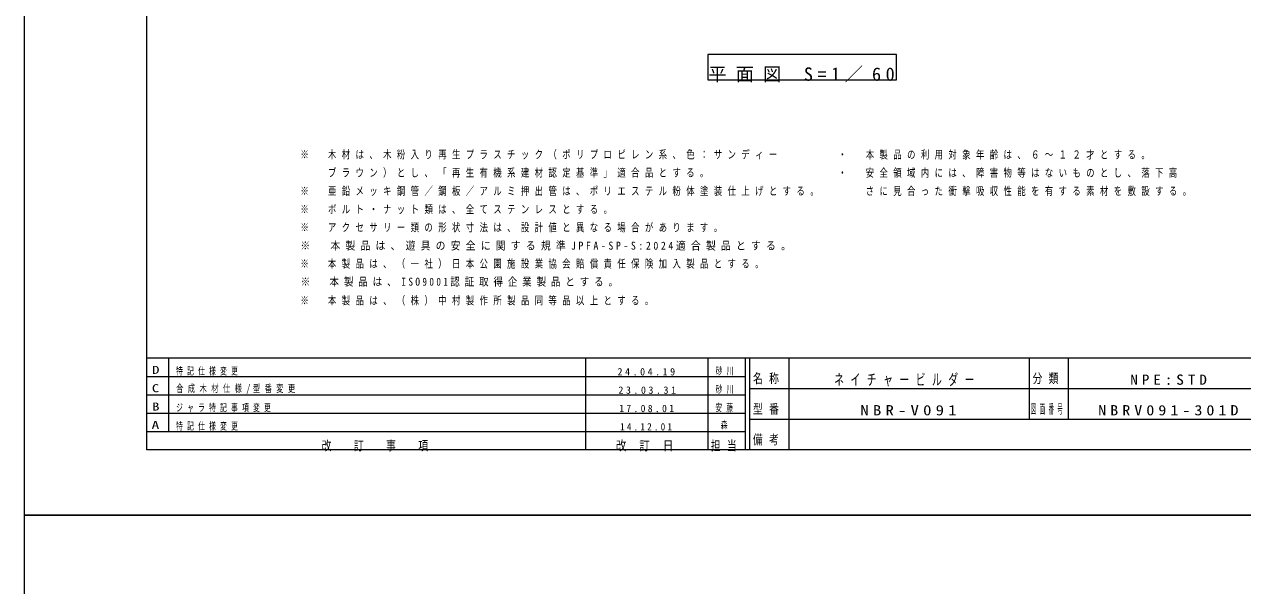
# Model space of a CAD drawing. Units: millimetres on the paper. Extents: x 0 to 420, y -594 to 297.
# Drawn here: x 0 to 278.9, y -16.1 to 112.3 of the extents above; entities that cross this region are included whole.
import ezdxf
from ezdxf.enums import TextEntityAlignment as Align

# ---------------------------------------------------------------- set-up
doc = ezdxf.new("R2010")
doc.units = ezdxf.units.MM
for name, color, linetype, lineweight in [('0_2', 7, 'Continuous', 13), ('FMT', 7, 'Continuous', 13), ('FMT-TXT', 7, 'Continuous', 13), ('TEXT', 7, 'Continuous', 13)]:
    doc.layers.add(name, color=color, linetype=linetype, lineweight=lineweight)
doc.styles.add('ＭＳ ゴシック', font='')
doc.styles.get('ＭＳ ゴシック').set_extended_font_data('MS Gothic')

msp = doc.modelspace()

# ---------------------------------------------------------------- linework, layer by layer
at = {"layer": '0_2'}
for p, q in [((156.457, 105.461), (156.457, 99.63)), ((199.654, 105.461), (156.457, 105.461)), ((199.654, 99.63), (199.654, 105.461)), ((156.457, 99.63), (199.654, 99.63))]:
    msp.add_line(p, q, dxfattribs=at)
for points in [[(0, 297), (420, 297), (420, 0), (0, 0)], [(0, 0), (420, 0), (420, -297), (0, -297)]]:
    msp.add_lwpolyline(points, close=True, dxfattribs=at)
at = {"layer": 'FMT'}
for p, q in [((28, 15), (28, 272)), ((28, 36), (403, 36)), ((33, 36), (33, 19.2)), ((128.5, 36), (128.5, 15)), ((156.5, 36), (156.5, 15)), ((165, 36), (165, 15)), ((166, 36), (166, 15)), ((175, 36), (175, 15)), ((230, 36), (230, 22)), ((239, 36), (239, 22)), ((28, 31.8), (165, 31.8)), ((166, 29), (306, 29)), ((28, 27.6), (165, 27.6)), ((28, 23.4), (165, 23.4)), ((166, 22), (306, 22)), ((28, 19.2), (165, 19.2)), ((403, 15), (28, 15))]:
    msp.add_line(p, q, dxfattribs=at)

# ---------------------------------------------------------------- texts
at = {"layer": 'FMT-TXT', "style": 'ＭＳ ゴシック'}
for s, height, width, p in [('D', 1.833, 1.35, (29.25, 31.817)), ('C', 1.833, 1.35, (29.19, 27.617)), ('B', 1.833, 1.35, (29.25, 23.417)), ('A', 1.833, 1.4, (29.131, 19.217)), ('森', 1.686, 0.65, (159.439, 19.383))]:
    msp.add_text(s, height=height, dxfattribs=dict(at, width=width)).set_placement(p, align=Align.BOTTOM_LEFT)
at = {"layer": 'FMT-TXT', "attachment_point": 7, "style": 'ＭＳ ゴシック'}
for s, insert, char_height in [('\\T1.64;\\W0.65;特記仕様変更', (34.755, 31.983), 1.686), ('\\T1.5;24.04.19', (135.797, 31.983), 1.686), ('\\T1.64;\\W0.65;砂川', (158.266, 31.983), 1.686), ('\\T1.64;\\W0.75;名称', (166.8, 30), 2.199), ('\\T1.64;\\W0.65;ネイチャービルダー', (185.385, 29.467), 2.566), ('\\T1.64;\\W0.75;分類', (230.8, 30), 2.199), ('\\T1.5;\\W1.1;NPE:STD', (253.174, 29.833), 2.346), ('\\T1.62;\\W0.7;合成木材仕様/型番変更', (34.755, 27.783), 1.686), ('\\T1.5;23.03.31', (135.994, 27.783), 1.686), ('\\T1.64;\\W0.65;砂川', (158.266, 27.783), 1.686), ('\\T1.64;\\W0.65;ジャラ特記事項変更', (34.755, 23.583), 1.686), ('\\T1.5;\\W0.95;17.08.01', (136.191, 23.583), 1.686), ('\\T1.64;\\W0.65;安藤', (158.197, 23.583), 1.686), ('\\T1.64;\\W0.75;型番', (166.8, 23), 2.199), ('\\T1.5;\\W1.2;NBR-V091', (191.391, 22.833), 2.346), ('\\T1.64;\\W0.4;図面番号', (230.43, 23), 2.199), ('\\T1.5;\\W1.15;NBRV091-301D', (245.837, 22.833), 2.346), ('\\T1.64;\\W0.65;特記仕様変更', (34.755, 19.383), 1.686), ('\\T1.5;\\W0.9;14.12.01', (136.389, 19.383), 1.686), ('\\T1.64;\\W0.75;改\u3000訂\u3000事\u3000項', (68.05, 14.6), 2.199), ('\\T1.5;\\W0.8;改\\~訂\\~日', (135.4, 14.6), 2.199), ('\\T1.64;\\W0.75;担当', (157.15, 14.6), 2.199), ('\\T1.64;\\W0.75;備考', (166.8, 16), 2.199)]:
    msp.add_mtext(s, dxfattribs=dict(at, insert=insert, char_height=char_height))
at = {"layer": 'TEXT', "attachment_point": 7, "style": 'ＭＳ ゴシック'}
for s, insert, char_height in [('\\T1.5;平面図\\~S=1／60', (156.596, 99.075), 3.054), ('\\T1.64;\\W0.75;※\u3000木材は、木粉入り再生プラスチック（ポリプロピレン系、色：サンディー', (63.193, 81.403), 1.832), ('\\T1.64;\\W0.75;・\u3000本製品の利用対象年齢は、６～１２才とする。', (186.306, 81.403), 1.832), ('\\T1.64;\\W0.75;\u3000\u3000ブラウン）とし、「再生有機系建材認定基準」適合品とする。', (63.193, 77.238), 1.832), ('\\T1.64;\\W0.75;・\u3000安全領域内には、障害物等はないものとし、落下高', (186.306, 77.238), 1.832), ('\\T1.64;\\W0.75;※\u3000亜鉛メッキ鋼管／鋼板／アルミ押出管は、ポリエステル粉体塗装仕上げとする。', (63.193, 73.073), 1.832), ('\\T1.64;\\W0.75;\u3000\u3000さに見合った衝撃吸収性能を有する素材を敷設する。', (186.306, 73.073), 1.832), ('\\T1.64;\\W0.75;※\u3000ボルト・ナット類は、全てステンレスとする。', (63.193, 68.908), 1.832), ('\\T1.64;\\W0.75;※\u3000アクセサリー類の形状寸法は、設計値と異なる場合があります。', (63.193, 64.743), 1.832), ('\\T1.53;\\W0.9;※\u3000本製品は、遊具の安全に関する規準JPFA-SP-S:2024適合製品とする。', (63.193, 60.578), 1.832), ('\\T1.64;\\W0.75;※\u3000本製品は、（一社）日本公園施設業協会賠償責任保険加入製品とする。', (63.193, 56.413), 1.832), ('\\T1.51;\\W0.85;※\u3000本製品は、ISO9001認証取得企業製品とする。', (63.272, 52.325), 1.832), ('\\T1.64;\\W0.75;※\u3000本製品は、（株）中村製作所製品同等品以上とする。', (63.193, 47.996), 1.832)]:
    msp.add_mtext(s, dxfattribs=dict(at, insert=insert, char_height=char_height))

doc.saveas('drawing.dxf')
